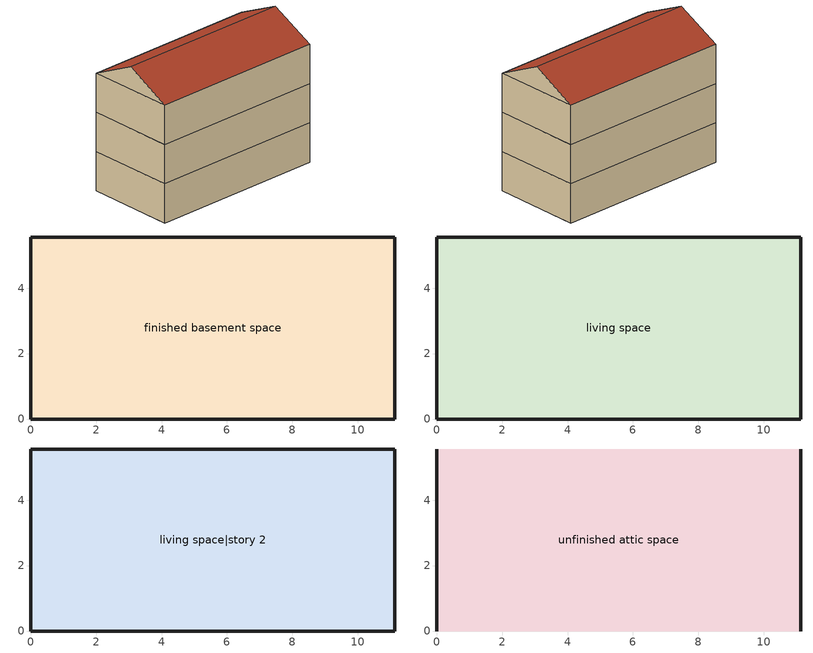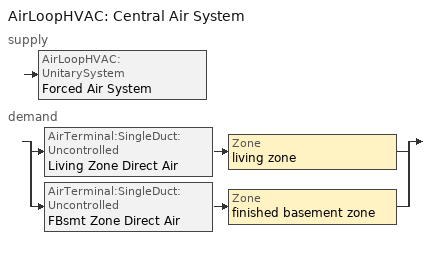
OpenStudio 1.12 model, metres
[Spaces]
finished basement space
 floor ground: 0,0 0,5.56 11.13,5.56 11.13,0 z-2.44
 wall ground: 0,5.56 0,0 11.13,0 11.13,5.56 0,5.56 z-2.44:0
living space
 floor to finished basement space: 0,0 0,5.56 11.13,5.56 11.13,0 z0
 wall outside: 0,5.56 0,0 11.13,0 11.13,5.56 0,5.56 z0:2.44
living space|story 2
 floor to living space: 0,0 0,5.56 11.13,5.56 11.13,0 z2.44
 wall outside: 0,5.56 0,0 11.13,0 11.13,5.56 0,5.56 z2.44:4.88
unfinished attic space
 floor to living space|story 2: 0,5.56 11.13,5.56 11.13,0 0,0 z4.88
 wall outside: 0,2.78,6.27 0,5.56,4.88 0,0,4.88; 11.13,2.78,6.27 11.13,0,4.88 11.13,5.56,4.88
 roof outside: 11.13,2.78,6.27 0,2.78,6.27 0,0,4.88 11.13,0,4.88; 0,2.78,6.27 11.13,2.78,6.27 11.13,5.56,4.88 0,5.56,4.88
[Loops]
AirLoopHVAC 'Central Air System'
 supply: AirLoopHVAC:UnitarySystem 'Forced Air System'
 demand: split
  | AirTerminal:SingleDuct:Uncontrolled 'Living Zone Direct Air' > Zone 'living zone'
  | AirTerminal:SingleDuct:Uncontrolled 'FBsmt Zone Direct Air' > Zone 'finished basement zone'
[ClimateZones]
Climate Zone Institution Name 1=ASHRAE; Climate Zone Document Name 1=ANSI/ASHRAE Standard 169; Climate Zone Document Year 1=2006; Climate Zone Institution Name 2=CEC; Climate Zone Document Name 2=California Climate Zone Descriptions; Climate Zone Document Year 2=1995; Climate Zone Institution Name 3=Building America; Climate Zone Document Year 3=0; Climate Zone Value 3=Cold
[Building]
Building 1: Standards Number of Living Units=1
[Site]
Denver Intl Ap_CO_USA: Latitude {deg}=39.83; Longitude {deg}=-104.65; Time Zone {hr}=-7; Elevation {m}=1650
[SizingPeriod:DesignDay] Barometric Pressure {Pa}=83011; Sky Clearness=0; Rain Indicator=0; Snow Indicator=0; Day of Month=21; Daylight Saving Time Indicator=0; Humidity Indicating Type=Wetbulb; Dry-Bulb Temperature Range Modifier Type=DefaultMultipliers
Name | Maximum Dry-Bulb Temperature {C} | Daily Dry-Bulb Temperature Range {deltaC} | Humidity Indicating Conditions at Maximum Dry-Bulb | Wind Speed {m/s} | Wind Direction {deg} | Month | Day Type | Solar Model Indicator | ASHRAE Taub | ASHRAE Taud
Denver Intl Ap Ann Clg .4% Condns WB=>MDB | 27.3 | 15.2 | 18.3 | 4.2 | 80 | 7 | SummerDesignDay | ASHRAETau | 0.424 | 2.012
Denver Intl Ap Ann Htg 99.6% Condns DB | -17.4 | 0 | -17.4 | 3.3 | 160 | 12 | WinterDesignDay | ASHRAEClearSky
Denver Intl Ap Ann Clg .4% Condns DB=>MWB | 34.6 | 15.2 | 15.7 | 4.2 | 80 | 7 | SummerDesignDay | ASHRAETau | 0.424 | 2.012
[Site:WaterMainsTemperature]
Calculation Method=Correlation; Annual Average Outdoor Air Temperature {C}=10.8753; Maximum Difference In Monthly Average Outdoor Air Temperatures {deltaC}=23.1524
[Site:GroundTemperature:BuildingSurface]
6.71221, 4.9416, 4.79814, 5.63626, 9.00496, 12.3608, 15.2732, 17.1228, 17.2883, 15.7979, 12.9685, 9.71588
[Site:GroundTemperature:Deep]
10.8753, 10.8753, 10.8753, 10.8753, 10.8753, 10.8753, 10.8753, 10.8753, 10.8753, 10.8753, 10.8753, 10.8753
[ThermalZone] Use Ideal Air Loads=No
living zone; unfinished attic zone; finished basement zone
[Sizing:Zone] Zone Cooling Design Supply Air Temperature Input Method=SupplyAirTemperature; Zone Cooling Design Supply Air Temperature {C}=14; Zone Cooling Design Supply Air Temperature Difference {deltaC}=11.11; Zone Heating Design Supply Air Temperature Input Method=SupplyAirTemperature; Zone Heating Design Supply Air Temperature {C}=40; Zone Heating Design Supply Air Temperature Difference {deltaC}=11.11; Zone Cooling Design Supply Air Humidity Ratio {kg-H2O/kg-air}=0.0085; Zone Heating Design Supply Air Humidity Ratio {kg-H2O/kg-air}=0.008; Cooling Design Air Flow Method=DesignDay; Heating Design Air Flow Method=DesignDay; Account for Dedicated Outdoor Air System=No; Dedicated Outdoor Air System Control Strategy=NeutralSupplyAir; Dedicated Outdoor Air Low Setpoint Temperature for Design {C}=autosize; Dedicated Outdoor Air High Setpoint Temperature for Design {C}=autosize
living zone; unfinished attic zone; finished basement zone
[Zone equipment]
living zone: Living Zone Direct Air
finished basement zone: FBsmt Zone Direct Air
[Space]
Name | Thermal Zone
living space; living space|story 2 | living zone
unfinished attic space | unfinished attic zone
finished basement space | finished basement zone
[ElectricEquipment]
unit=1|bed=nil|bath=nil|space=living space|space=living space|story 2|space=finished basement space: Electric Equipment Definition=unit=1|bed=nil|bath=nil|space={2f630bff-101e-4758-be63-1925d40a2938}|space={3b1ac498-6ccc-4a4c-969d-20283d03a58e}|space={72910d28-d1cb-4e24-9e56-ab087b64ef62}; Schedule=empty_schedule
[Coil:Heating:DX:MultiSpeed:StageData] Gross Rated Heating Capacity {W}=autosize; Rated Air Flow Rate {m3/s}=autosize; Rated Supply Air Fan Power Per Volume Flow Rate {W/(m3/s)}=773.3; Rated Waste Heat Fraction of Power Input=0.2; Waste Heat Function of Temperature Curve=ConstantBiquadratic
Name | Gross Rated Heating COP {W/W} | Heating Capacity Function of Temperature Curve | Heating Capacity Function of Flow Fraction Curve | Energy Input Ratio Function of Temperature Curve | Energy Input Ratio Function of Flow Fraction Curve | Part Load Fraction Correlation Curve
 | 3.7503 | HP_Heat-Cap-fT2 | HP_Heat-Cap-fFF2 | HP_Heat-EIR-fT2 | HP_Heat-EIR-fFF2 | HP_Heat-PLF-fPLR2
 | 3.00725 | HP_Heat-Cap-fT4 | HP_Heat-Cap-fFF4 | HP_Heat-EIR-fT4 | HP_Heat-EIR-fFF4 | HP_Heat-PLF-fPLR4
 | 2.7527 | HP_Heat-Cap-fT6 | HP_Heat-Cap-fFF6 | HP_Heat-EIR-fT6 | HP_Heat-EIR-fFF6 | HP_Heat-PLF-fPLR6
 | 2.49237 | HP_Heat-Cap-fT10 | HP_Heat-Cap-fFF10 | HP_Heat-EIR-fT10 | HP_Heat-EIR-fFF10 | HP_Heat-PLF-fPLR10
[Coil:Cooling:DX:MultiSpeed:StageData] Gross Rated Total Cooling Capacity {W}=autosize; Gross Rated Sensible Heat Ratio=autosize; Rated Air Flow Rate {m3/s}=autosize; Rated Evaporator Fan Power Per Volume Flow Rate {W/(m3/s)}=773.3; Nominal Time for Condensate Removal to Begin {s}=1000; Ratio of Initial Moisture Evaporation Rate and Steady State Latent Capacity=1.5; Maximum Cycling Rate {cycles/hr}=3; Latent Capacity Time Constant {s}=45; Rated Waste Heat Fraction of Power Input=0.2; Waste Heat Function of Temperature Curve=ConstantBiquadratic; Evaporative Condenser Effectiveness=0.9; Evaporative Condenser Air Flow Rate {m3/s}=autosize; Rated Evaporative Condenser Pump Power Consumption {W}=autosize
Name | Gross Rated Cooling COP {W/W} | Total Cooling Capacity Function of Temperature Curve | Total Cooling Capacity Function of Flow Fraction Curve | Energy Input Ratio Function of Temperature Curve | Energy Input Ratio Function of Flow Fraction Curve | Part Load Fraction Correlation Curve
Coil Cooling DX Multi Speed Stage Data 1 | 4.36175 | Cool-Cap-fT2 | Cool-Cap-fFF2 | Cool-EIR-fT2 | Cool-EIR-fFF2 | Cool-PLF-fPLR2
Coil Cooling DX Multi Speed Stage Data 2 | 3.77512 | Cool-Cap-fT4 | Cool-Cap-fFF4 | Cool-EIR-fT4 | Cool-EIR-fFF4 | Cool-PLF-fPLR4
Coil Cooling DX Multi Speed Stage Data 3 | 3.17313 | Cool-Cap-fT6 | Cool-Cap-fFF6 | Cool-EIR-fT6 | Cool-EIR-fFF6 | Cool-PLF-fPLR6
Coil Cooling DX Multi Speed Stage Data 4 | 2.34548 | Cool-Cap-fT10 | Cool-Cap-fFF10 | Cool-EIR-fT10 | Cool-EIR-fFF10 | Cool-PLF-fPLR10
[Coil:Heating:DX:MultiSpeed]
DX Heating Coil: Availability Schedule=Always On Discrete; Minimum Outdoor Dry-Bulb Temperature for Compressor Operation {C}=-15; Crankcase Heater Capacity {W}=0; Maximum Outdoor Dry-Bulb Temperature for Crankcase Heater Operation {C}=10; Defrost Energy Input Ratio Function of Temperature Curve=DefrostEIR; Maximum Outdoor Dry-Bulb Temperature for Defrost Operation {C}=4.44444; Defrost Strategy=ReverseCycle; Defrost Control=OnDemand; Defrost Time Period Fraction=0.058333; Resistive Defrost Heater Capacity {W}=autosize; Apply Part Load Fraction to Speeds Greater than 1=No; Fuel Type=Electricity; Region number for Calculating HSPF=4
[Coil:Heating:Electric]
HeatPump Supp Heater: Availability Schedule=Always On Discrete; Efficiency=1
[Coil:Cooling:DX:MultiSpeed]
DX Cooling Coil: Condenser Type=AirCooled; Apply Part Load Fraction to Speeds Greater than 1=No; Apply Latent Degradation to Speeds Greater than 1=No; Crankcase Heater Capacity {W}=0; Maximum Outdoor Dry-Bulb Temperature for Crankcase Heater Operation {C}=10; Basin Heater Capacity {W/K}=0; Basin Heater Setpoint Temperature {C}=2; Fuel Type=Electricity; Stage 1=Coil Cooling DX Multi Speed Stage Data 1; Stage 2=Coil Cooling DX Multi Speed Stage Data 2; Stage 3=Coil Cooling DX Multi Speed Stage Data 3; Stage 4=Coil Cooling DX Multi Speed Stage Data 4
[Fan:OnOff]
Supply Fan: Availability Schedule=SupplyFanAvailability; Fan Efficiency=0.167946; Pressure Rise {Pa}=24.91; Maximum Flow Rate {m3/s}=autosize; Motor Efficiency=1; Motor In Airstream Fraction=1; Fan Power Ratio Function of Speed Ratio Curve=Fan On Off Power Curve; Fan Efficiency Ratio Function of Speed Ratio Curve=Fan On Off Efficiency Curve
[AirLoopHVAC:UnitarySystem]
Forced Air System: Control Type=Load; Controlling Zone or Thermostat Location=living zone; Dehumidification Control Type=None; Availability Schedule=Always On Discrete; Supply Fan=Supply Fan; Fan Placement=BlowThrough; Supply Air Fan Operating Mode Schedule=SupplyFanOperation; Heating Coil=DX Heating Coil; DX Heating Coil Sizing Ratio=1; Cooling Coil=DX Cooling Coil; Use DOAS DX Cooling Coil=No; DOAS DX Cooling Coil Leaving Minimum Air Temperature {C}=2; Latent Load Control=SensibleOnlyLoadControl; Supplemental Heating Coil=HeatPump Supp Heater; Supply Air Flow Rate During Cooling Operation {m3/s}=autosize; Supply Air Flow Rate During Heating Operation {m3/s}=autosize; Supply Air Flow Rate When No Cooling or Heating is Required {m3/s}=0; Maximum Supply Air Temperature {C}=93.3333; Maximum Outdoor Dry-Bulb Temperature for Supplemental Heater Operation {C}=4.44444; Maximum Cycling Rate {cycles/hr}=2.5; Heat Pump Time Constant {s}=60; Fraction of On-Cycle Power Use=0.01; Heat Pump Fan Delay Time {s}=60; Ancilliary On-Cycle Electric Power {W}=0; Ancilliary Off-Cycle Electric Power {W}=0
[AirLoopHVAC]
Central Air System: Availability Schedule=Always On Discrete; Design Supply Air Flow Rate {m3/s}=AutoSize
[Sizing:System]
Central Air System: Type of Load to Size On=Sensible; Design Outdoor Air Flow Rate {m3/s}=Autosize; Minimum System Air Flow Ratio=0.3; Preheat Design Temperature {C}=7; Preheat Design Humidity Ratio {kg-H2O/kg-Air}=0.008; Precool Design Temperature {C}=12.8; Precool Design Humidity Ratio {kg-H2O/kg-Air}=0.008; Central Cooling Design Supply Air Temperature {C}=12.8; Central Heating Design Supply Air Temperature {C}=16.7; Sizing Option=NonCoincident; 100% Outdoor Air in Cooling=Yes; 100% Outdoor Air in Heating=Yes; Central Cooling Design Supply Air Humidity Ratio {kg-H2O/kg-Air}=0.0085; Central Heating Design Supply Air Humidity Ratio {kg-H2O/kg-Air}=0.008; Cooling Design Air Flow Method=DesignDay; Cooling Design Air Flow Rate {m3/s}=0; Heating Design Air Flow Method=DesignDay; Heating Design Air Flow Rate {m3/s}=0; System Outdoor Air Method=ZoneSum; Zone Maximum Outdoor Air Fraction=1; Cooling Supply Air Flow Rate Per Floor Area {m3/s-m2}=0.00996765; Cooling Fraction of Autosized Cooling Supply Air Flow Rate=1; Cooling Supply Air Flow Rate Per Unit Cooling Capacity {m3/s-W}=3.94755e-05; Heating Supply Air Flow Rate Per Floor Area {m3/s-m2}=0.00996765; Heating Fraction of Autosized Heating Supply Air Flow Rate=1; Heating Fraction of Autosized Cooling Supply Air Flow Rate=1; Heating Supply Air Flow Rate Per Unit Heating Capacity {m3/s-W}=3.15882e-05; Cooling Design Capacity Method=CoolingDesignCapacity; Cooling Design Capacity {W}=autosize; Cooling Design Capacity Per Floor Area {W/m2}=234.7; Fraction of Autosized Cooling Design Capacity=1; Heating Design Capacity Method=HeatingDesignCapacity; Heating Design Capacity {W}=autosize; Heating Design Capacity Per Floor Area {W/m2}=157; Fraction of Autosized Heating Design Capacity=1; Central Cooling Capacity Control Method=OnOff
[AirTerminal:SingleDuct:Uncontrolled] Availability Schedule=Always On Discrete; Maximum Air Flow Rate {m3/s}=AutoSize
Living Zone Direct Air; FBsmt Zone Direct Air
[Schedule:Ruleset]
empty_schedule: Default Day Schedule=Schedule Day 1
[Schedule:Day]
Schedule Day 1: 24, 0, 0
[Curve:Biquadratic]
Name | Coefficient1 Constant | Coefficient2 x | Coefficient3 x**2 | Coefficient4 y | Coefficient5 y**2 | Coefficient6 x*y | Minimum Value of x | Maximum Value of x | Minimum Value of y | Maximum Value of y
ConstantBiquadratic | 1 | 0 | 0 | 0 | 0 | 0 | -100 | 100 | -100 | 100
HP_Heat-Cap-fT2; HP_Heat-Cap-fT4; HP_Heat-Cap-fT6; HP_Heat-Cap-fT10 | 1.15271 | -0.0103867 | 0 | 0.0112638 | -0.00039255 | 0 | -100 | 100 | -100 | 100
HP_Heat-EIR-fT2; HP_Heat-EIR-fT4; HP_Heat-EIR-fT6; HP_Heat-EIR-fT10 | 0.966475 | 0.00591495 | 0.000191202 | -0.0129657 | 4.22532e-05 | -0.000524003 | -100 | 100 | -100 | 100
Cool-Cap-fT2; Cool-Cap-fT4; Cool-Cap-fT6; Cool-Cap-fT10 | 1.00899 | 0.00651275 | 0 | 0.00391757 | -0.000222647 | 0 | 13.88 | 23.88 | 18.33 | 51.66
Cool-EIR-fT2; Cool-EIR-fT4; Cool-EIR-fT6; Cool-EIR-fT10 | 0.429214 | -0.00360484 | 4.57832e-05 | 0.0264909 | -0.000159212 | -0.000159063 | 13.88 | 23.88 | 18.33 | 51.66
DefrostEIR | 0.1528 | 0 | 0 | 0 | 0 | 0 | -100 | 100 | -100 | 100
[Curve:Quadratic] Coefficient3 x**2=0; Minimum Value of x=0
Name | Coefficient1 Constant | Coefficient2 x | Maximum Value of x | Minimum Curve Output | Maximum Curve Output
HP_Heat-Cap-fFF2; HP_Heat-EIR-fFF2; HP_Heat-Cap-fFF4; HP_Heat-EIR-fFF4; HP_Heat-Cap-fFF6; HP_Heat-EIR-fFF6; HP_Heat-Cap-fFF10; HP_Heat-EIR-fFF10; Cool-Cap-fFF2; Cool-EIR-fFF2; Cool-Cap-fFF4; Cool-EIR-fFF4; Cool-Cap-fFF6; Cool-EIR-fFF6; Cool-Cap-fFF10; Cool-EIR-fFF10 | 1 | 0 | 2 | 0 | 2
HP_Heat-PLF-fPLR2; HP_Heat-PLF-fPLR4; HP_Heat-PLF-fPLR6; HP_Heat-PLF-fPLR10 | 0.6 | 0.4 | 1 | 0.7 | 1
Cool-PLF-fPLR2; Cool-PLF-fPLR4; Cool-PLF-fPLR6; Cool-PLF-fPLR10 | 0.75 | 0.25 | 1 | 0.7 | 1
[Schedule:Constant]
Name | Value
Always On Discrete; SupplyFanAvailability | 1
SupplyFanOperation | 0
[Curve:Exponent]
Fan On Off Power Curve: Coefficient1 Constant=1; Coefficient2 Constant=0; Coefficient3 Constant=0; Minimum Value of x=0; Maximum Value of x=1
[Curve:Cubic]
Fan On Off Efficiency Curve: Coefficient1 Constant=1; Coefficient2 x=0; Coefficient3 x**2=0; Coefficient4 x**3=0; Minimum Value of x=0; Maximum Value of x=1
